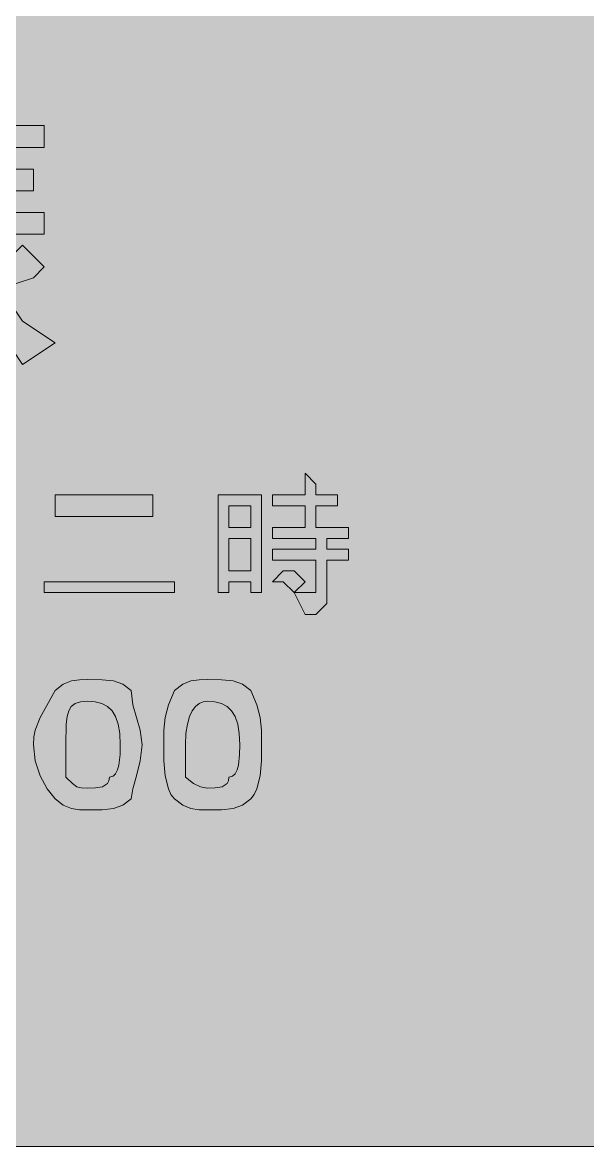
# Model space of a CAD drawing. Header units: metres. Extents: x 10 to 558, y 11 to 259.
# Drawn here: x 393.8 to 456.1, y 11 to 135.2 of the extents above; entities that cross this region are included whole.
import ezdxf

# ---------------------------------------------------------------- set-up
doc = ezdxf.new("R2010")
doc.units = ezdxf.units.M
for name, color, linetype, true_color in [('FILL_FIREBRICK_C36B00', 7, 'Continuous', 0xc36b00), ('FILL_WHITE_FFFFFF', 7, 'Continuous', 0xffffff), ('STROKE_WHITE_FFFFFF', 7, 'Continuous', 0xffffff)]:
    doc.layers.add(name, color=color, linetype=linetype, true_color=true_color)

msp = doc.modelspace()

# ---------------------------------------------------------------- hatches: boundary and pattern name
at = {"layer": 'FILL_FIREBRICK_C36B00', "true_color": 0xc36b00}
h = msp.add_hatch(color=7, dxfattribs=at)
h.dxf.hatch_style = 1
h.paths.add_polyline_path([(551.8, 259.39), (552.54, 259.23), (553.8, 258.69), (554.83, 257.92), (555.75, 257.04), (556.54, 256.54), (557.14, 255.95), (557.56, 255.31), (557.85, 254.64), (558.11, 253.33), (558.15, 252.24), (558.15, 18.24), (558.15, 15.84), (555.75, 13.44), (554.83, 12.56), (553.8, 11.79), (552.54, 11.25), (551.8, 11.09), (550.95, 11.04), (16.95, 11.04), (16.05, 11.06), (15.15, 11.19), (14.25, 11.55), (13.35, 12.24), (12.6, 12.39), (11.83, 12.75), (10.95, 13.44), (10.55, 13.94), (10.26, 14.53), (9.9, 15.84), (9.75, 18.24), (9.75, 252.24), (9.75, 254.64), (9.94, 255.52), (10.35, 256.29), (10.95, 257.04), (11.83, 257.75), (12.6, 258.24), (13.14, 258.73), (13.3, 259.04), (13.35, 259.44), (16.95, 259.44), (550.95, 259.44), (551.8, 259.39)])
at = {"layer": 'FILL_WHITE_FFFFFF', "true_color": 0xffffff}
h = msp.add_hatch(color=7, dxfattribs=at)
h.dxf.hatch_style = 1
h.paths.add_polyline_path([(386.55, 123.84), (386.55, 126.24), (388.95, 126.24), (390.15, 126.24), (388.95, 125.04), (388.95, 123.84), (396.15, 123.84), (396.15, 121.44), (388.95, 121.44), (388.95, 119.04), (394.95, 119.04), (394.95, 116.64), (388.95, 116.64), (388.95, 114.24), (396.15, 114.24), (396.15, 111.84), (388.95, 111.84), (390.15, 109.44), (390.15, 107.04), (393.75, 110.64), (396.15, 108.24), (394.95, 107.04), (391.35, 105.84), (393.75, 102.24), (397.35, 99.84), (393.75, 97.44), (391.35, 101.04), (390.15, 103.44), (387.75, 105.84), (386.55, 109.44), (385.35, 107.04), (385.35, 102.24), (388.95, 103.44), (388.95, 101.04), (381.75, 98.64), (380.55, 98.64), (379.35, 101.04), (382.95, 101.04), (382.95, 105.84), (380.55, 104.64), (378.15, 107.04), (380.55, 107.04), (382.95, 109.44), (384.15, 110.64), (385.35, 111.84), (379.35, 111.84), (379.35, 114.24), (386.55, 114.24), (386.55, 116.64), (380.55, 116.64), (380.55, 119.04), (386.55, 119.04), (386.55, 121.44), (379.35, 121.44), (379.35, 123.84), (386.55, 123.84)])
h = msp.add_hatch(color=7, dxfattribs=at)
h.dxf.hatch_style = 1
h.paths.add_polyline_path([(424.95, 81.84), (421.35, 81.84), (421.35, 83.04), (424.95, 83.04), (424.95, 85.44), (426.15, 84.24), (426.15, 83.04), (428.55, 83.04), (428.55, 81.84), (426.15, 81.84), (426.15, 79.44), (429.75, 79.44), (429.75, 78.24), (427.35, 78.24), (427.35, 77.04), (429.75, 77.04), (429.75, 75.84), (427.35, 75.84), (427.35, 72.24), (427.35, 71.04), (426.15, 69.84), (424.95, 69.84), (423.75, 72.24), (424.95, 72.24), (426.15, 72.24), (426.15, 75.84), (421.35, 75.84), (421.35, 77.04), (426.15, 77.04), (426.15, 78.24), (421.35, 78.24), (421.35, 79.44), (424.95, 79.44), (424.95, 81.84)])
h = msp.add_hatch(color=7, dxfattribs=at)
h.dxf.hatch_style = 1
h.paths.add_polyline_path([(408.15, 83.04), (408.15, 80.64), (397.35, 80.64), (397.35, 83.04), (408.15, 83.04)])
h = msp.add_hatch(color=7, dxfattribs=at)
h.dxf.hatch_style = 1
h.paths.add_polyline_path([(418.95, 72.24), (418.95, 73.44), (416.55, 73.44), (416.55, 72.24), (415.35, 72.24), (415.35, 83.04), (420.15, 83.04), (420.15, 72.24), (418.95, 72.24)])
h.paths.add_polyline_path([(416.55, 81.84), (416.55, 79.44), (418.95, 79.44), (418.95, 81.84), (416.55, 81.84)], flags=16)
h.paths.add_polyline_path([(418.95, 78.24), (416.55, 78.24), (416.55, 74.64), (418.95, 74.64), (418.95, 78.24)], flags=16)
h = msp.add_hatch(color=7, dxfattribs=at)
h.dxf.hatch_style = 1
h.paths.add_polyline_path([(423.75, 74.64), (424.95, 73.44), (423.75, 72.24), (422.55, 73.44), (421.35, 73.44), (422.55, 74.64), (423.75, 74.64)])
h = msp.add_hatch(color=7, dxfattribs=at)
h.dxf.hatch_style = 1
h.paths.add_polyline_path([(410.55, 73.44), (410.55, 72.24), (396.15, 72.24), (396.15, 73.44), (410.55, 73.44)])
h = msp.add_hatch(color=7, dxfattribs=at)
h.dxf.hatch_style = 1
h.paths.add_polyline_path([(395.16, 57.05), (395.7, 58.44), (397.35, 61.44), (398.25, 62.13), (399.15, 62.49), (400.05, 62.62), (400.95, 62.64), (402.54, 62.62), (403.8, 62.49), (404.83, 62.13), (405.75, 61.44), (405.94, 59.83), (406.35, 58.44), (406.76, 57.05), (406.95, 55.44), (406.76, 53.66), (406.35, 51.99), (405.94, 50.55), (405.75, 49.44), (404.83, 48.75), (403.8, 48.39), (402.54, 48.26), (400.95, 48.24), (400.05, 48.26), (399.15, 48.39), (398.25, 48.75), (397.35, 49.44), (396.47, 50.55), (395.7, 51.99), (395.16, 53.66), (394.95, 55.44), (395, 56.29), (395.16, 57.05)])
h.paths.add_polyline_path([(402.6, 50.79), (403.14, 51.15), (403.3, 51.44), (403.35, 51.84), (403.75, 51.95), (404.04, 52.23), (404.26, 52.66), (404.4, 53.19), (404.53, 54.37), (404.55, 55.44), (404.49, 56.68), (404.32, 57.71), (404.04, 58.54), (403.65, 59.19), (403.14, 59.67), (402.52, 60), (401.79, 60.18), (400.95, 60.24), (400.16, 60.18), (399.56, 60), (399.14, 59.67), (398.85, 59.19), (398.68, 58.54), (398.59, 57.71), (398.55, 55.44), (398.55, 51.84), (399.26, 51.15), (399.75, 50.79), (400.24, 50.66), (400.95, 50.64), (401.83, 50.66), (402.6, 50.79)], flags=16)
h = msp.add_hatch(color=7, dxfattribs=at)
h.dxf.hatch_style = 1
h.paths.add_polyline_path([(409.5, 58.44), (409.86, 59.83), (410.55, 61.44), (411.45, 62.13), (412.35, 62.49), (413.25, 62.62), (414.15, 62.64), (415.74, 62.62), (417, 62.49), (418.03, 62.13), (418.95, 61.44), (419.64, 59.83), (420, 58.44), (420.13, 57.05), (420.15, 55.44), (420.13, 53.66), (420, 51.99), (419.64, 50.55), (419.35, 49.94), (418.95, 49.44), (418.03, 48.75), (417, 48.39), (415.74, 48.26), (414.15, 48.24), (413.25, 48.26), (412.35, 48.39), (411.45, 48.75), (410.55, 49.44), (410.15, 49.94), (409.86, 50.55), (409.5, 51.99), (409.37, 53.66), (409.35, 55.44), (409.37, 57.05), (409.5, 58.44)])
h.paths.add_polyline_path([(415.8, 50.79), (416.34, 51.15), (416.5, 51.44), (416.55, 51.84), (416.95, 51.95), (417.24, 52.23), (417.46, 52.66), (417.6, 53.19), (417.73, 54.37), (417.75, 55.44), (417.69, 56.68), (417.52, 57.71), (417.24, 58.54), (416.85, 59.19), (416.34, 59.67), (415.72, 60), (414.99, 60.18), (414.15, 60.24), (413.7, 60.18), (413.27, 60), (412.86, 59.67), (412.5, 59.19), (412.19, 58.54), (411.96, 57.71), (411.8, 56.68), (411.75, 55.44), (411.75, 51.84), (412.63, 51.15), (413.4, 50.79), (414.15, 50.64), (415.03, 50.66), (415.8, 50.79)], flags=16)

# ---------------------------------------------------------------- linework, layer by layer
at = {"layer": 'FILL_FIREBRICK_C36B00', "lineweight": 0, "true_color": 0xc36b00}
msp.add_lwpolyline([(16.95, 259.44), (550.95, 259.44), (551.8, 259.39), (552.54, 259.23), (553.8, 258.69), (554.83, 257.92), (555.75, 257.04), (556.54, 256.54), (557.14, 255.95), (557.56, 255.31), (557.85, 254.64), (558.11, 253.33), (558.15, 252.24), (558.15, 18.24), (558.15, 15.84), (555.75, 13.44), (554.83, 12.56), (553.8, 11.79), (552.54, 11.25), (551.8, 11.09), (550.95, 11.04), (16.95, 11.04)], dxfattribs=at)
at = {"layer": 'FILL_WHITE_FFFFFF', "lineweight": 0, "true_color": 0xffffff}
for points in [[(388.95, 123.84), (396.15, 123.84), (396.15, 121.44), (388.95, 121.44)], [(388.95, 119.04), (394.95, 119.04), (394.95, 116.64), (388.95, 116.64)], [(388.95, 114.24), (396.15, 114.24), (396.15, 111.84), (388.95, 111.84)], [(390.15, 107.04), (393.75, 110.64), (396.15, 108.24), (394.95, 107.04), (391.35, 105.84), (393.75, 102.24), (397.35, 99.84), (393.75, 97.44), (391.35, 101.04)]]:
    msp.add_lwpolyline(points, dxfattribs=at)
for points in [[(424.95, 81.84), (421.35, 81.84), (421.35, 83.04), (424.95, 83.04), (424.95, 85.44), (426.15, 84.24), (426.15, 83.04), (428.55, 83.04), (428.55, 81.84), (426.15, 81.84), (426.15, 79.44), (429.75, 79.44), (429.75, 78.24), (427.35, 78.24), (427.35, 77.04), (429.75, 77.04), (429.75, 75.84), (427.35, 75.84), (427.35, 72.24), (427.35, 71.04), (426.15, 69.84), (424.95, 69.84), (423.75, 72.24), (424.95, 72.24), (426.15, 72.24), (426.15, 75.84), (421.35, 75.84), (421.35, 77.04), (426.15, 77.04), (426.15, 78.24), (421.35, 78.24), (421.35, 79.44), (424.95, 79.44)], [(408.15, 83.04), (408.15, 80.64), (397.35, 80.64), (397.35, 83.04)], [(418.95, 72.24), (418.95, 73.44), (416.55, 73.44), (416.55, 72.24), (415.35, 72.24), (415.35, 83.04), (420.15, 83.04), (420.15, 72.24)], [(416.55, 81.84), (416.55, 79.44), (418.95, 79.44), (418.95, 81.84)], [(418.95, 78.24), (416.55, 78.24), (416.55, 74.64), (418.95, 74.64)], [(423.75, 74.64), (424.95, 73.44), (423.75, 72.24), (422.55, 73.44), (421.35, 73.44), (422.55, 74.64)], [(410.55, 73.44), (410.55, 72.24), (396.15, 72.24), (396.15, 73.44)], [(395.16, 57.05), (395.7, 58.44), (397.35, 61.44), (398.25, 62.13), (399.15, 62.49), (400.05, 62.62), (400.95, 62.64), (402.54, 62.62), (403.8, 62.49), (404.83, 62.13), (405.75, 61.44), (405.94, 59.83), (406.35, 58.44), (406.76, 57.05), (406.95, 55.44), (406.76, 53.66), (406.35, 51.99), (405.94, 50.55), (405.75, 49.44), (404.83, 48.75), (403.8, 48.39), (402.54, 48.26), (400.95, 48.24), (400.05, 48.26), (399.15, 48.39), (398.25, 48.75), (397.35, 49.44), (396.47, 50.55), (395.7, 51.99), (395.16, 53.66), (394.95, 55.44), (395, 56.29)], [(409.5, 58.44), (409.86, 59.83), (410.55, 61.44), (411.45, 62.13), (412.35, 62.49), (413.25, 62.62), (414.15, 62.64), (415.74, 62.62), (417, 62.49), (418.03, 62.13), (418.95, 61.44), (419.64, 59.83), (420, 58.44), (420.13, 57.05), (420.15, 55.44), (420.13, 53.66), (420, 51.99), (419.64, 50.55), (419.35, 49.94), (418.95, 49.44), (418.03, 48.75), (417, 48.39), (415.74, 48.26), (414.15, 48.24), (413.25, 48.26), (412.35, 48.39), (411.45, 48.75), (410.55, 49.44), (410.15, 49.94), (409.86, 50.55), (409.5, 51.99), (409.37, 53.66), (409.35, 55.44), (409.37, 57.05)], [(402.6, 50.79), (403.14, 51.15), (403.3, 51.44), (403.35, 51.84), (403.75, 51.95), (404.04, 52.23), (404.26, 52.66), (404.4, 53.19), (404.53, 54.37), (404.55, 55.44), (404.49, 56.68), (404.32, 57.71), (404.04, 58.54), (403.65, 59.19), (403.14, 59.67), (402.52, 60), (401.79, 60.18), (400.95, 60.24), (400.16, 60.18), (399.56, 60), (399.14, 59.67), (398.85, 59.19), (398.68, 58.54), (398.59, 57.71), (398.55, 55.44), (398.55, 51.84), (399.26, 51.15), (399.75, 50.79), (400.24, 50.66), (400.95, 50.64), (401.83, 50.66)], [(415.8, 50.79), (416.34, 51.15), (416.5, 51.44), (416.55, 51.84), (416.95, 51.95), (417.24, 52.23), (417.46, 52.66), (417.6, 53.19), (417.73, 54.37), (417.75, 55.44), (417.69, 56.68), (417.52, 57.71), (417.24, 58.54), (416.85, 59.19), (416.34, 59.67), (415.72, 60), (414.99, 60.18), (414.15, 60.24), (413.7, 60.18), (413.27, 60), (412.86, 59.67), (412.5, 59.19), (412.19, 58.54), (411.96, 57.71), (411.8, 56.68), (411.75, 55.44), (411.75, 51.84), (412.63, 51.15), (413.4, 50.79), (414.15, 50.64), (415.03, 50.66)]]:
    msp.add_lwpolyline(points, close=True, dxfattribs=at)
at = {"layer": 'STROKE_WHITE_FFFFFF', "lineweight": 0, "true_color": 0xffffff}
msp.add_lwpolyline([(411.95, 55.68), (411.95, 55.68)], dxfattribs=at)
msp.add_lwpolyline([(411.95, 55.68), (411.95, 55.68)], dxfattribs=at)
msp.add_lwpolyline([(411.95, 55.68), (411.95, 55.68)], dxfattribs=at)
msp.add_lwpolyline([(411.95, 55.68), (411.95, 55.68)], dxfattribs=at)
msp.add_lwpolyline([(411.95, 55.68), (411.95, 55.68)], dxfattribs=at)
msp.add_lwpolyline([(411.95, 55.68), (411.95, 55.68)], dxfattribs=at)

doc.saveas('drawing.dxf')
